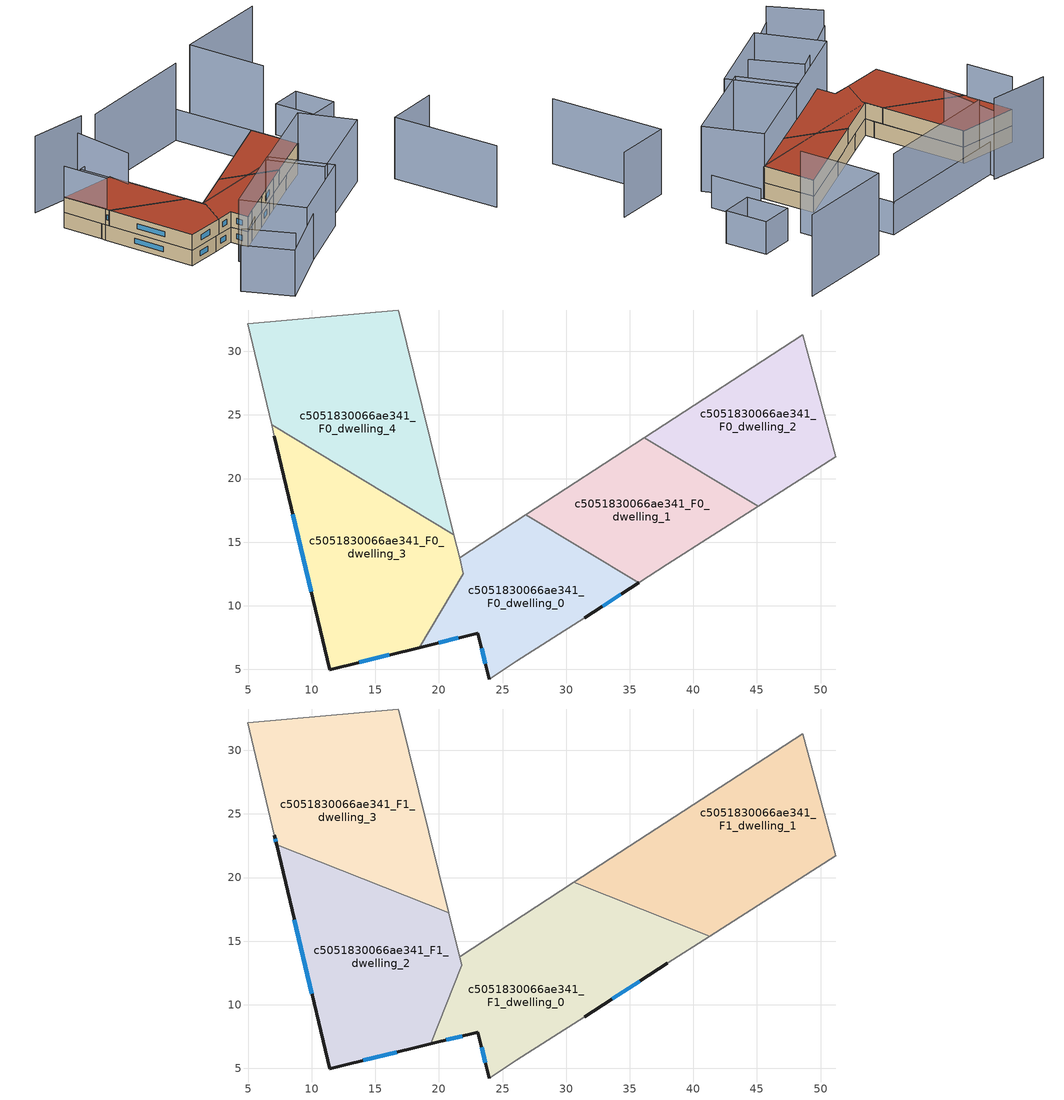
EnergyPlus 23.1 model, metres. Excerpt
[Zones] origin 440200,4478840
c5051830066ae341_F0_dwelling_0
 floor ground (EU_floor_Construction): 35.7,11.81 31.45,9.06 26.09,5.64 23.95,4.25 23.05,7.85 18.43,6.71 21.93,12.51 21.62,13.78 26.82,17.16 z0
 wall outside (EU_wall_Construction): 31.45,9.06 35.7,11.81 / 18.43,6.71 23.05,7.85 23.95,4.25 z0:3
 wall to c5051830066ae341_F0_dwelling_3 (EU_wall_Construction): 21.62,13.78 21.93,12.51 18.43,6.71 z0:3
 wall adiabatic (EU_wall_Construction): 26.82,17.16 21.62,13.78 / 23.95,4.25 26.09,5.64 31.45,9.06 z0:3
 wall to c5051830066ae341_F0_dwelling_1 (EU_wall_Construction): 35.7,11.81 26.82,17.16 z0:3
 window (EU_Window_Construction): 32.87,9.98 34.28,10.89 / 23.35,6.65 23.65,5.45 / 19.98,7.09 21.51,7.47 z1:2
c5051830066ae341_F0_dwelling_1
 floor ground (EU_floor_Construction): 45.08,17.83 37.95,13.27 35.7,11.81 26.82,17.16 36.15,23.22 z0
 wall adiabatic (EU_wall_Construction): 35.7,11.81 37.95,13.27 45.08,17.83 / 36.15,23.22 26.82,17.16 z0:3
 wall to c5051830066ae341_F0_dwelling_2 (EU_wall_Construction): 45.08,17.83 36.15,23.22 z0:3
c5051830066ae341_F0_dwelling_2
 floor ground (EU_floor_Construction): 48.62,31.31 51.18,21.74 45.08,17.83 36.15,23.22 z0
 wall adiabatic (EU_wall_Construction): 45.08,17.83 51.18,21.74 48.62,31.31 36.15,23.22 z0:3
c5051830066ae341_F0_dwelling_3
 floor ground (EU_floor_Construction): 21.17,15.59 21.93,12.51 18.43,6.71 11.4,4.98 7.06,23.32 6.85,24.22 z0
 wall outside (EU_wall_Construction): 7.06,23.32 11.4,4.98 18.43,6.71 z0:3
 wall adiabatic (EU_wall_Construction): 6.85,24.22 7.06,23.32 / 21.61,13.78 21.17,15.59 z0:3
 wall to c5051830066ae341_F0_dwelling_4 (EU_wall_Construction): 21.17,15.59 6.85,24.22 z0:3
 window (EU_Window_Construction): 13.75,5.56 16.08,6.13 / 8.51,17.19 9.95,11.11 z1:2
 ceiling adiabatic (EU_roof_Construction): 20.82,10.67 21.93,12.51 21.44,14.5 21.78,13.1 z3
c5051830066ae341_F0_dwelling_4
 floor ground (EU_floor_Construction): 16.84,33.14 21.17,15.59 6.85,24.22 4.98,32.17 16.81,33.25 z0
 wall adiabatic (EU_wall_Construction): 21.17,15.59 16.84,33.14 16.81,33.25 4.98,32.17 6.85,24.22 z0:3
 ceiling adiabatic (EU_roof_Construction): 21.17,15.59 20.77,17.23 14.03,19.89 z3
c5051830066ae341_F1_dwelling_0
 floor to c5051830066ae341_F0_dwelling_0 (EU_floor_Construction): 35.7,11.81 31.45,9.06 26.09,5.64 23.95,4.25 23.05,7.85 19.35,6.94 20.81,10.66 21.93,12.51 21.62,13.78 26.82,17.16 z3
 floor adiabatic (EU_floor_Construction): 20.76,17.23 21.93,12.51 20.81,10.66 21.78,13.1 z3
 floor to c5051830066ae341_F0_dwelling_1 (EU_floor_Construction): 41.28,15.4 37.95,13.27 35.7,11.81 26.82,17.16 30.61,19.62 z3
 wall outside (EU_wall_Construction): 31.45,9.06 37.95,13.27 / 19.34,6.94 23.05,7.85 23.95,4.25 z3:6
 wall adiabatic (EU_wall_Construction): 20.77,17.23 21.62,13.78 / 30.61,19.62 21.62,13.78 / 37.95,13.27 41.28,15.4 / 23.95,4.25 26.09,5.64 31.45,9.06 z3:6
 wall to c5051830066ae341_F1_dwelling_1 (EU_wall_Construction): 41.28,15.4 30.61,19.62 z3:6
 wall to c5051830066ae341_F1_dwelling_2 (EU_wall_Construction): 20.76,17.23 21.78,13.1 19.34,6.94 z3:6
 window (EU_Window_Construction): 33.62,10.47 35.78,11.86 / 23.35,6.65 23.65,5.45 / 20.58,7.24 21.81,7.54 z4:5
 roof outside (EU_roof_Construction): 37.95,13.27 41.28,15.4 30.61,19.62 21.62,13.78 20.77,17.23 21.78,13.1 19.34,6.94 23.05,7.85 23.95,4.25 26.09,5.64 31.45,9.06 z6
c5051830066ae341_F1_dwelling_1
 floor to c5051830066ae341_F0_dwelling_1 (EU_floor_Construction): 45.08,17.83 41.28,15.4 30.61,19.62 36.15,23.22 z3
 floor to c5051830066ae341_F0_dwelling_2 (EU_floor_Construction): 48.62,31.31 51.18,21.74 45.08,17.83 36.15,23.22 z3
 wall adiabatic (EU_wall_Construction): 41.28,15.4 51.18,21.74 48.62,31.31 30.61,19.62 z3:6
 roof outside (EU_roof_Construction): 51.18,21.74 48.62,31.31 30.61,19.62 41.28,15.4 z6
c5051830066ae341_F1_dwelling_2
 floor to c5051830066ae341_F0_dwelling_3 (EU_floor_Construction): 21.16,15.59 21.78,13.1 20.82,10.67 18.43,6.71 11.4,4.98 7.23,22.58 14.04,19.89 z3
 floor to c5051830066ae341_F0_dwelling_0 (EU_floor_Construction): 20.81,10.66 19.35,6.94 18.43,6.71 z3
 floor adiabatic (EU_floor_Construction): 20.76,17.23 21.16,15.59 14.04,19.89 z3
 wall outside (EU_wall_Construction): 7.23,22.58 11.4,4.98 19.34,6.94 z3:6
 wall to c5051830066ae341_F1_dwelling_3 (EU_wall_Construction): 20.76,17.23 7.23,22.58 z3:6
 window (EU_Window_Construction): 8.62,16.7 10,10.86 / 14.05,5.63 16.69,6.28 z4:5
 roof outside (EU_roof_Construction): 19.34,6.94 21.78,13.1 20.76,17.23 7.23,22.58 11.4,4.98 z6
c5051830066ae341_F1_dwelling_3
 floor to c5051830066ae341_F0_dwelling_4 (EU_floor_Construction): 16.84,33.14 20.77,17.23 14.03,19.89 6.85,24.22 4.98,32.17 16.81,33.25 z3
 floor to c5051830066ae341_F0_dwelling_3 (EU_floor_Construction): 14.03,19.89 7.23,22.58 7.06,23.32 6.85,24.22 z3
 wall outside (EU_wall_Construction): 7.06,23.32 7.23,22.58 z3:6
 wall adiabatic (EU_wall_Construction): 20.77,17.23 16.84,33.14 16.81,33.25 4.98,32.17 7.06,23.32 z3:6
 window (EU_Window_Construction): 7.12,23.07 7.17,22.83 z4:5
 roof outside (EU_roof_Construction): 20.77,17.23 16.84,33.14 16.81,33.25 4.98,32.17 7.06,23.32 7.23,22.58 z6
shading: 10.98,-8.68 17.01,-16.37 / 68.38,-12.27 62.82,8.87 / 62.82,8.87 73.62,11.71 / 4.98,32.17 7.3,23.38 / 16.22,41.28 17.15,28.71 / 18.82,0.91 34.74,11.27 / 34.74,11.27 41.6,0.75 / 41.6,0.75 25.67,-9.62 / 25.67,-9.62 18.82,0.91 / 33.69,10.54 51.18,21.74 / 51.18,21.74 57.11,12.48 / 57.11,12.48 39.61,1.28 / 39.61,1.28 33.69,10.54 z0:12; 10.6,-8.86 23.27,0.54 / 23.27,0.54 29.15,-7.38 / 29.15,-7.38 16.48,-16.79 / 16.48,-16.79 10.6,-8.86 z0:9; 60.14,18.53 57.62,28.09 / 14.91,39.02 44.5,46.89 / 44.5,46.89 51.21,21.64 / 51.21,21.64 21.62,13.78 / 21.62,13.78 14.91,39.02 / 65.66,38.55 67.74,30.74 / 67.74,30.74 61.5,29.07 / 61.5,29.07 59.41,36.89 / 59.41,36.89 65.66,38.55 z0:6; 55.6,35.87 51.61,51.09 / 51.61,51.09 70.9,56.14 / 44.5,46.88 19.52,40.22 / 17.22,41.35 5.37,40.34 z0:15
[Building]
EU S2 Campaign: North Axis=0; Terrain=City; Solar Distribution=FullExterior
[Site:Location]
Madrid: Latitude=40.5; Longitude=-3.5; Time Zone=1; Elevation=609
[SizingPeriod:WeatherFileDays]
AnnualSizingPeriod: Begin Month=1; Begin Day of Month=1; End Month=12; End Day of Month=31; Day of Week for Start Day=Monday; Use Weather File Daylight Saving Period=No; Use Weather File Rain and Snow Indicators=No
[MATERIAL]
EU_InternalMass_Material: Roughness=MediumRough; Thickness=0.1; Conductivity=1; Density=1800; Specific Heat=900; Thermal Absorptance=0.9; Solar Absorptance=0.7; Visible Absorptance=0.7
[MATERIAL:NOMASS] Roughness=MediumRough; Thermal Absorptance=0.9; Solar Absorptance=0.7; Visible Absorptance=0.7
Name | Thermal Resistance
EU_wall_NoMass | 0.459673
EU_roof_NoMass | 0.495815
EU_floor_NoMass | 0.788942
[WINDOWMATERIAL:SIMPLEGLAZINGSYSTEM]
EU_Window_SimpleGlazing: UFactor=4.26103; Solar Heat Gain Coefficient=0.85; Visible Transmittance=0.85
[CONSTRUCTION]
EU_wall_Construction: EU_wall_NoMass
EU_roof_Construction: EU_roof_NoMass
EU_floor_Construction: EU_floor_NoMass
EU_InternalMass_Construction: EU_InternalMass_Material
EU_Window_Construction: EU_Window_SimpleGlazing
[ZONE] Type=1; Multiplier=1; Ceiling Height=autocalculate; Floor Area=autocalculate; Part of Total Floor Area=Yes
Name | Volume
c5051830066ae341_F0_dwelling_0 | 315.636
c5051830066ae341_F1_dwelling_0 | 468.359
c5051830066ae341_F0_dwelling_1 | 311.748
c5051830066ae341_F1_dwelling_1; c5051830066ae341_F1_dwelling_3 | 467.62
c5051830066ae341_F0_dwelling_2 | 311.739
c5051830066ae341_F1_dwelling_2 | 466.774
c5051830066ae341_F0_dwelling_3 | 463.927
c5051830066ae341_F0_dwelling_4 | 467.362
[INTERNALMASS] Construction=EU_InternalMass_Construction
Name | Zone or ZoneList | Surface Area
c5051830066ae341_F0_dwelling_0_EU_InternalMass | c5051830066ae341_F0_dwelling_0 | 105.211
c5051830066ae341_F0_dwelling_1_EU_InternalMass | c5051830066ae341_F0_dwelling_1 | 103.916
c5051830066ae341_F0_dwelling_2_EU_InternalMass | c5051830066ae341_F0_dwelling_2 | 103.913
c5051830066ae341_F0_dwelling_3_EU_InternalMass | c5051830066ae341_F0_dwelling_3 | 154.64
c5051830066ae341_F0_dwelling_4_EU_InternalMass | c5051830066ae341_F0_dwelling_4 | 155.787
c5051830066ae341_F1_dwelling_0_EU_InternalMass | c5051830066ae341_F1_dwelling_0 | 156.114
c5051830066ae341_F1_dwelling_1_EU_InternalMass | c5051830066ae341_F1_dwelling_1 | 155.873
c5051830066ae341_F1_dwelling_2_EU_InternalMass | c5051830066ae341_F1_dwelling_2 | 155.607
c5051830066ae341_F1_dwelling_3_EU_InternalMass | c5051830066ae341_F1_dwelling_3 | 155.873
[OTHEREQUIPMENT] Fuel Type=Electricity; Design Level Calculation Method=Watts/Area; Power per Zone Floor Area=1; Fraction Latent=0; Fraction Radiant=0; Fraction Lost=0; Carbon Dioxide Generation Rate=0; EndUse Subcategory=EU_Step8_InternalGains
Name | Zone or ZoneList or Space or SpaceList | Schedule
EU_Step8_InternalGain_c5051830066ae341_F0_dwelling_0_f000 | c5051830066ae341_F0_dwelling_0 | EU_Step8_GainSchedule_c5051830066ae341_F0_dwelling_0_f000
EU_Step8_InternalGain_c5051830066ae341_F0_dwelling_1_f000 | c5051830066ae341_F0_dwelling_1 | EU_Step8_GainSchedule_c5051830066ae341_F0_dwelling_1_f000
EU_Step8_InternalGain_c5051830066ae341_F0_dwelling_2_f000 | c5051830066ae341_F0_dwelling_2 | EU_Step8_GainSchedule_c5051830066ae341_F0_dwelling_2_f000
EU_Step8_InternalGain_c5051830066ae341_F0_dwelling_3_f000 | c5051830066ae341_F0_dwelling_3 | EU_Step8_GainSchedule_c5051830066ae341_F0_dwelling_3_f000
EU_Step8_InternalGain_c5051830066ae341_F0_dwelling_4_f000 | c5051830066ae341_F0_dwelling_4 | EU_Step8_GainSchedule_c5051830066ae341_F0_dwelling_4_f000
EU_Step8_InternalGain_c5051830066ae341_F1_dwelling_0_f000 | c5051830066ae341_F1_dwelling_0 | EU_Step8_GainSchedule_c5051830066ae341_F1_dwelling_0_f000
EU_Step8_InternalGain_c5051830066ae341_F1_dwelling_1_f000 | c5051830066ae341_F1_dwelling_1 | EU_Step8_GainSchedule_c5051830066ae341_F1_dwelling_1_f000
EU_Step8_InternalGain_c5051830066ae341_F1_dwelling_2_f000 | c5051830066ae341_F1_dwelling_2 | EU_Step8_GainSchedule_c5051830066ae341_F1_dwelling_2_f000
EU_Step8_InternalGain_c5051830066ae341_F1_dwelling_3_f000 | c5051830066ae341_F1_dwelling_3 | EU_Step8_GainSchedule_c5051830066ae341_F1_dwelling_3_f000
[ZONEVENTILATION:DESIGNFLOWRATE] Schedule=EU_AlwaysOn; Design Flow Rate Calculation Method=AirChanges/Hour; Air Changes per Hour=0.719161; Ventilation Type=Natural; Fan Pressure Rise=0; Fan Total Efficiency=1; Constant Term Coefficient=1; Temperature Term Coefficient=0; Velocity Term Coefficient=0; Velocity Squared Term Coefficient=0; Minimum Indoor Temperature=-100; Maximum Indoor Temperature=100; Delta Temperature=-100; Minimum Outdoor Temperature=-100; Maximum Outdoor Temperature=100; Maximum Wind Speed=40
Name | Zone or ZoneList or Space or SpaceList
EU_ConstantAir_c5051830066ae341_F0_dwelling_0 | c5051830066ae341_F0_dwelling_0
EU_ConstantAir_c5051830066ae341_F0_dwelling_1 | c5051830066ae341_F0_dwelling_1
EU_ConstantAir_c5051830066ae341_F0_dwelling_2 | c5051830066ae341_F0_dwelling_2
EU_ConstantAir_c5051830066ae341_F0_dwelling_3 | c5051830066ae341_F0_dwelling_3
EU_ConstantAir_c5051830066ae341_F0_dwelling_4 | c5051830066ae341_F0_dwelling_4
EU_ConstantAir_c5051830066ae341_F1_dwelling_0 | c5051830066ae341_F1_dwelling_0
EU_ConstantAir_c5051830066ae341_F1_dwelling_1 | c5051830066ae341_F1_dwelling_1
EU_ConstantAir_c5051830066ae341_F1_dwelling_2 | c5051830066ae341_F1_dwelling_2
EU_ConstantAir_c5051830066ae341_F1_dwelling_3 | c5051830066ae341_F1_dwelling_3
[HVACTEMPLATE:THERMOSTAT] Constant Heating Setpoint=20; Constant Cooling Setpoint=50
EU_HeatOnly_c5051830066ae341_F0_dwelling_0; EU_HeatOnly_c5051830066ae341_F0_dwelling_1; EU_HeatOnly_c5051830066ae341_F0_dwelling_2; EU_HeatOnly_c5051830066ae341_F0_dwelling_3; EU_HeatOnly_c5051830066ae341_F0_dwelling_4; EU_HeatOnly_c5051830066ae341_F1_dwelling_0; EU_HeatOnly_c5051830066ae341_F1_dwelling_1; EU_HeatOnly_c5051830066ae341_F1_dwelling_2; EU_HeatOnly_c5051830066ae341_F1_dwelling_3
[HVACTEMPLATE:ZONE:IDEALLOADSAIRSYSTEM] System Availability Schedule=EU_AlwaysOn; Maximum Heating Supply Air Temperature=50; Minimum Cooling Supply Air Temperature=13; Maximum Heating Supply Air Humidity Ratio=0.0156; Minimum Cooling Supply Air Humidity Ratio=0.0077; Heating Limit=NoLimit; Cooling Limit=NoLimit; Heating Availability Schedule=EU_AlwaysOn; Cooling Availability Schedule=EU_CoolingOff; Dehumidification Control Type=ConstantSensibleHeatRatio; Cooling Sensible Heat Ratio=0.7; Dehumidification Setpoint=60; Humidification Control Type=None; Humidification Setpoint=30; Outdoor Air Method=None; Outdoor Air Flow Rate per Person=0.00944; Outdoor Air Flow Rate per Zone Floor Area=0; Outdoor Air Flow Rate per Zone=0; Demand Controlled Ventilation Type=None; Outdoor Air Economizer Type=NoEconomizer; Heat Recovery Type=None; Sensible Heat Recovery Effectiveness=0.7; Latent Heat Recovery Effectiveness=0.65
Name | Template Thermostat
c5051830066ae341_F0_dwelling_0 | EU_HeatOnly_c5051830066ae341_F0_dwelling_0
c5051830066ae341_F0_dwelling_1 | EU_HeatOnly_c5051830066ae341_F0_dwelling_1
c5051830066ae341_F0_dwelling_2 | EU_HeatOnly_c5051830066ae341_F0_dwelling_2
c5051830066ae341_F0_dwelling_3 | EU_HeatOnly_c5051830066ae341_F0_dwelling_3
c5051830066ae341_F0_dwelling_4 | EU_HeatOnly_c5051830066ae341_F0_dwelling_4
c5051830066ae341_F1_dwelling_0 | EU_HeatOnly_c5051830066ae341_F1_dwelling_0
c5051830066ae341_F1_dwelling_1 | EU_HeatOnly_c5051830066ae341_F1_dwelling_1
c5051830066ae341_F1_dwelling_2 | EU_HeatOnly_c5051830066ae341_F1_dwelling_2
c5051830066ae341_F1_dwelling_3 | EU_HeatOnly_c5051830066ae341_F1_dwelling_3
[SIZING:ZONE] Zone Cooling Design Supply Air Temperature Input Method=SupplyAirTemperature; Zone Cooling Design Supply Air Temperature=13; Zone Heating Design Supply Air Temperature Input Method=SupplyAirTemperature; Zone Heating Design Supply Air Temperature=50; Zone Cooling Design Supply Air Humidity Ratio=0.008; Zone Heating Design Supply Air Humidity Ratio=0.008; Cooling Design Air Flow Method=DesignDay; Cooling Design Air Flow Rate=0; Cooling Minimum Air Flow per Zone Floor Area=0.000762; Cooling Minimum Air Flow=0; Cooling Minimum Air Flow Fraction=0.2; Heating Design Air Flow Method=DesignDay; Heating Design Air Flow Rate=0; Heating Maximum Air Flow per Zone Floor Area=0.002032; Heating Maximum Air Flow=0.141576; Heating Maximum Air Flow Fraction=0.3; Account for Dedicated Outdoor Air System=No; Dedicated Outdoor Air System Control Strategy=NeutralSupplyAir; Dedicated Outdoor Air Low Setpoint Temperature for Design=autosize; Dedicated Outdoor Air High Setpoint Temperature for Design=autosize; Zone Load Sizing Method=Sensible Load Only No Latent Load; Zone Latent Cooling Design Supply Air Humidity Ratio Input Method=HumidityRatioDifference; Zone Cooling Design Supply Air Humidity Ratio Difference=0.005; Zone Latent Heating Design Supply Air Humidity Ratio Input Method=HumidityRatioDifference; Zone Humidification Design Supply Air Humidity Ratio Difference=0.005
c5051830066ae341_F0_dwelling_0; c5051830066ae341_F0_dwelling_1; c5051830066ae341_F0_dwelling_2; c5051830066ae341_F0_dwelling_3; c5051830066ae341_F0_dwelling_4; c5051830066ae341_F1_dwelling_0; c5051830066ae341_F1_dwelling_1; c5051830066ae341_F1_dwelling_2; c5051830066ae341_F1_dwelling_3
[SCHEDULE:CONSTANT]
Name | Hourly Value
EU_AlwaysOn | 1
EU_CoolingOff | 0
[SCHEDULE:FILE] Column Number=1; Rows to Skip at Top=0; Number of Hours of Data=8760; Column Separator=Comma; Interpolate to Timestep=No; Minutes per Item=60; Adjust Schedule for Daylight Savings=Yes
Name | File
EU_Step8_GainSchedule_c5051830066ae341_F0_dwelling_0_f000 | ../../schedules/c5051830066ae341/c5051830066ae341_F0_dwelling_0_f000_gain.csv
EU_Step8_GainSchedule_c5051830066ae341_F0_dwelling_1_f000 | ../../schedules/c5051830066ae341/c5051830066ae341_F0_dwelling_1_f000_gain.csv
EU_Step8_GainSchedule_c5051830066ae341_F0_dwelling_2_f000 | ../../schedules/c5051830066ae341/c5051830066ae341_F0_dwelling_2_f000_gain.csv
EU_Step8_GainSchedule_c5051830066ae341_F0_dwelling_3_f000 | ../../schedules/c5051830066ae341/c5051830066ae341_F0_dwelling_3_f000_gain.csv
EU_Step8_GainSchedule_c5051830066ae341_F0_dwelling_4_f000 | ../../schedules/c5051830066ae341/c5051830066ae341_F0_dwelling_4_f000_gain.csv
EU_Step8_GainSchedule_c5051830066ae341_F1_dwelling_0_f000 | ../../schedules/c5051830066ae341/c5051830066ae341_F1_dwelling_0_f000_gain.csv
EU_Step8_GainSchedule_c5051830066ae341_F1_dwelling_1_f000 | ../../schedules/c5051830066ae341/c5051830066ae341_F1_dwelling_1_f000_gain.csv
EU_Step8_GainSchedule_c5051830066ae341_F1_dwelling_2_f000 | ../../schedules/c5051830066ae341/c5051830066ae341_F1_dwelling_2_f000_gain.csv
EU_Step8_GainSchedule_c5051830066ae341_F1_dwelling_3_f000 | ../../schedules/c5051830066ae341/c5051830066ae341_F1_dwelling_3_f000_gain.csv
